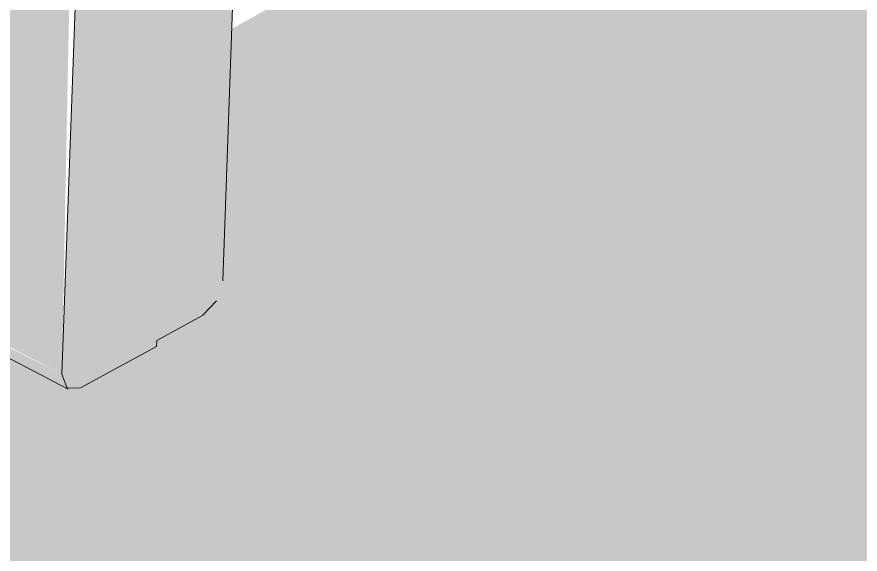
# Model space of a CAD drawing. Header units: inches. Extents: x 27328 to 120839, y -4075 to 4147.
# Drawn here: x 33518.41 to 33525.77, y 1840.37 to 1845.06 of the extents above; entities that cross this region are included whole.
import ezdxf

# ---------------------------------------------------------------- set-up
doc = ezdxf.new("R2010")
doc.units = ezdxf.units.IN
doc.header["$MEASUREMENT"] = 0
doc.layers.add('M-HVAC-DUCT', color=70, linetype='Continuous', lineweight=9)
doc.layers.add('S-BEAM', color=12, linetype='Continuous', lineweight=9)

# ---------------------------------------------------------------- blocks, each defined once
blk = doc.blocks.new('Trex - one-657139-Axon - Looking North East')
at = {"layer": 'S-BEAM'}
for points in [[(34124.3197, 2171.4649), (34125.1479, 2171.7599), (34125.7253, 2172.2817), (34125.9538, 2178.6346), (34125.1484, 2178.3587), (34124.552, 2177.9236)], [(34124.3197, 2171.4649), (34124.4483, 2177.9777), (34118.2771, 2174.6193)], [(34124.3643, 2171.3424), (34124.3197, 2171.4649), (34118.1841, 2174.5687)]]:
    blk.add_hatch(color=256, dxfattribs=at).paths.add_polyline_path(points, flags=0)
for p, q in [((34125.7253, 2172.2817), (34125.9538, 2178.6346)), ((34124.552, 2177.9236), (34124.3197, 2171.4649)), ((34118.1831, 2174.5682), (34124.3745, 2171.336)), ((34125.5473, 2171.9773), (34125.67, 2172.1049)), ((34125.1479, 2171.7599), (34125.5473, 2171.9773)), ((34125.146, 2171.707), (34125.1479, 2171.7599)), ((34124.4826, 2171.346), (34125.146, 2171.707))]:
    blk.add_line(p, q, dxfattribs=at)
blk.add_polyline3d([(34124.3197, 2171.4649, 0), (34124.3643, 2171.3424, 0), (34124.4826, 2171.346, 0)], dxfattribs=at)

msp = doc.modelspace()

# ---------------------------------------------------------------- hatches: boundary and pattern name
at = {"layer": 'M-HVAC-DUCT'}
h = msp.add_hatch(color=256, dxfattribs=at)
h.paths.add_polyline_path([(32891.467, 1498.7254), (33048.8012, 1584.3463), (33048.5594, 1588.364), (33045.685, 1586.5509), (33045.6107, 1584.4854), (33044.641, 1583.8239), (33043.9839, 1583.6848), (33041.9306, 1584.7567), (33029.3287, 1577.8987), (33029.1531, 1575.4961), (33028.2756, 1574.9179), (33027.6368, 1574.7692), (33025.5653, 1575.8507), (33012.9634, 1568.9927), (33012.8799, 1566.6734), (33011.9103, 1566.0119), (33011.2842, 1565.8566), (33009.1999, 1566.9447), (32996.598, 1560.0867), (32996.5146, 1557.7674), (32995.5449, 1557.1059), (32994.9188, 1556.9506), (32992.8345, 1558.0387), (32980.2326, 1551.1807), (32980.1492, 1548.8614), (32979.1795, 1548.1999), (32978.5535, 1548.0446), (32976.4691, 1549.1326), (32963.8672, 1542.2747), (32963.7528, 1539.9273), (32962.8141, 1539.2939), (32962.1881, 1539.1386), (32960.1038, 1540.2266), (32947.5019, 1533.3687), (32947.3328, 1530.972), (32946.4488, 1530.3879), (32945.8227, 1530.2325), (32943.7384, 1531.3206), (32914.7711, 1515.5567), (32914.4929, 1513.0613), (32913.718, 1512.5759), (32913.092, 1512.4205), (32911.0076, 1513.5086), (32898.4057, 1506.6507), (32898.3223, 1504.3314), (32897.3526, 1503.6699), (32896.7266, 1503.5145), (32894.6423, 1504.6026), (32891.467, 1502.8747), (32891.467, 1498.7711)], flags=0)
h.paths.add_polyline_path([(33088.5334, 1605.9685), (33245.8676, 1691.5895), (33245.6257, 1695.6071), (33242.0715, 1693.4786), (33241.9952, 1691.3575), (33241.0255, 1690.6959), (33240.3994, 1690.5406), (33238.3151, 1691.6287), (33225.7059, 1684.5679), (33225.6298, 1682.4514), (33224.6601, 1681.7899), (33224.0341, 1681.6346), (33221.9497, 1682.7227), (33209.3404, 1675.6573), (33209.2644, 1673.5454), (33208.2947, 1672.8839), (33207.6687, 1672.7286), (33205.5844, 1673.8167), (33192.9748, 1666.7466), (33192.899, 1664.6394), (33191.9294, 1663.9779), (33191.3033, 1663.8226), (33189.219, 1664.9107), (33176.6093, 1657.836), (33176.5337, 1655.7334), (33175.564, 1655.0719), (33174.7603, 1655.0094), (33172.8536, 1656.0047), (33160.2438, 1648.9254), (33160.1683, 1646.8274), (33159.1986, 1646.1659), (33158.4132, 1646.0938), (33156.4882, 1647.0987), (33143.8782, 1640.0147), (33143.8029, 1637.9214), (33142.8332, 1637.2599), (33142.0662, 1637.1782), (33140.1229, 1638.1927), (33127.5127, 1631.1041), (33127.4376, 1629.0154), (33126.4679, 1628.3539), (33125.7191, 1628.2626), (33123.7575, 1629.2867), (33111.1471, 1622.1934), (33111.0722, 1620.1094), (33110.1025, 1619.4479), (33109.3721, 1619.3471), (33107.3921, 1620.3807), (33094.7816, 1613.2828), (33094.7068, 1611.2034), (33093.7371, 1610.5419), (33093.025, 1610.4315), (33091.0268, 1611.4747), (33088.5334, 1609.8808), (33088.5334, 1606.3307)], flags=0)
h.paths.add_polyline_path([(33285.5998, 1713.2117), (33442.9339, 1798.8326), (33442.6921, 1802.8503), (33438.4579, 1800.4062), (33438.3797, 1798.2295), (33437.41, 1797.568), (33436.7839, 1797.4127), (33434.6996, 1798.5008), (33422.0924, 1791.4956), (33422.0143, 1789.3235), (33421.0446, 1788.662), (33420.4186, 1788.5067), (33418.3342, 1789.5948), (33405.7269, 1782.5849), (33405.6489, 1780.4175), (33404.6792, 1779.756), (33404.0532, 1779.6007), (33401.9689, 1780.6888), (33389.3613, 1773.6743), (33389.2835, 1771.5115), (33388.3138, 1770.85), (33387.6878, 1770.6947), (33385.6035, 1771.7828), (33372.9958, 1764.7637), (33372.9182, 1762.6055), (33371.9485, 1761.944), (33371.3224, 1761.7887), (33369.2381, 1762.8768), (33356.6302, 1755.853), (33356.5528, 1753.6995), (33355.5831, 1753.038), (33354.9571, 1752.8827), (33352.8727, 1753.9708), (33340.2647, 1746.9424), (33340.1874, 1744.7935), (33339.2177, 1744.132), (33338.5917, 1743.9767), (33336.5074, 1745.0647), (33323.8992, 1738.0317), (33323.822, 1735.8875), (33322.8524, 1735.226), (33322.2263, 1735.0707), (33320.142, 1736.1587), (33307.5336, 1729.1211), (33307.4567, 1726.9815), (33306.487, 1726.32), (33305.8609, 1726.1646), (33303.7766, 1727.2527), (33291.1681, 1720.2105), (33291.0913, 1718.0755), (33290.1216, 1717.414), (33289.4956, 1717.2586), (33287.4112, 1718.3467), (33285.5998, 1717.1362), (33285.5998, 1713.8903)], flags=0)
h.paths.add_polyline_path([(33482.6661, 1820.4548), (33640.0003, 1906.0758), (33639.7585, 1910.0934), (33634.8444, 1907.3339), (33634.7641, 1905.1016), (33633.7945, 1904.4401), (33633.1684, 1904.2847), (33631.0841, 1905.3728), (33618.4789, 1898.4232), (33618.3988, 1896.1956), (33617.4291, 1895.5341), (33616.803, 1895.3787), (33614.7187, 1896.4668), (33602.1133, 1889.5126), (33602.0334, 1887.2896), (33601.0637, 1886.6281), (33600.4377, 1886.4727), (33598.3533, 1887.5608), (33585.7478, 1880.602), (33585.668, 1878.3835), (33584.6983, 1877.722), (33584.0723, 1877.5667), (33581.988, 1878.6548), (33569.3823, 1871.6913), (33569.3026, 1869.4775), (33568.333, 1868.816), (33567.7069, 1868.6607), (33565.6226, 1869.7488), (33553.0167, 1862.7807), (33552.9373, 1860.5715), (33551.9676, 1859.91), (33551.3415, 1859.7547), (33549.2572, 1860.8428), (33536.6512, 1853.87), (33536.5719, 1851.6655), (33535.6022, 1851.004), (33534.9762, 1850.8487), (33532.8918, 1851.9368), (33520.2856, 1844.9594), (33520.2065, 1842.7595), (33519.2368, 1842.098), (33518.6108, 1841.9427), (33516.5265, 1843.0308), (33503.9201, 1836.0488), (33503.8411, 1833.8535), (33502.8715, 1833.192), (33502.2454, 1833.0367), (33500.1611, 1834.1248), (33487.5546, 1827.1381), (33487.4758, 1824.9475), (33486.5061, 1824.286), (33485.88, 1824.1307), (33483.7957, 1825.2188), (33482.6661, 1824.4765), (33482.6661, 1821.45)], flags=0)
h.paths.add_polyline_path([(33679.7325, 1927.6979), (33837.0667, 2013.3189), (33836.8249, 2017.3366), (33831.2309, 2014.2615), (33831.1486, 2011.9736), (33830.1789, 2011.3121), (33829.5529, 2011.1568), (33827.4686, 2012.2449), (33814.8654, 2005.3509), (33814.7832, 2003.0676), (33813.8136, 2002.4061), (33813.1875, 2002.2508), (33811.1032, 2003.3389), (33798.4998, 1996.4403), (33798.4179, 1994.1616), (33797.4482, 1993.5001), (33796.8221, 1993.3448), (33794.7378, 1994.4329), (33782.1343, 1987.5296), (33782.0525, 1985.2556), (33781.0828, 1984.5941), (33780.4568, 1984.4388), (33778.3724, 1985.5269), (33765.7688, 1978.619), (33765.6871, 1976.3496), (33764.7174, 1975.6881), (33764.0914, 1975.5328), (33762.0071, 1976.6209), (33749.4032, 1969.7083), (33749.3218, 1967.4436), (33748.3521, 1966.7821), (33747.726, 1966.6268), (33745.6417, 1967.7149), (33733.0377, 1960.7977), (33732.9564, 1958.5376), (33731.9867, 1957.8761), (33731.3607, 1957.7208), (33729.2763, 1958.8089), (33716.6721, 1951.8871), (33716.591, 1949.6316), (33715.6213, 1948.9701), (33714.9953, 1948.8148), (33712.911, 1949.9029), (33700.3066, 1942.9764), (33700.2256, 1940.7256), (33699.2559, 1940.0641), (33698.6299, 1939.9088), (33696.5456, 1940.9969), (33683.9411, 1934.0658), (33683.8603, 1931.8196), (33682.8906, 1931.1581), (33682.2645, 1931.0028), (33680.1802, 1932.0908), (33679.7325, 1931.7743), (33679.7325, 1929.0096)], flags=0)
h.paths.add_polyline_path([(33876.7989, 2034.9411), (33949.2731, 2074.3814), (33947.3679, 2075.0861), (33945.7431, 2075.3416), (33945.7062, 2074.3156), (33944.7366, 2073.6541), (33944.1105, 2073.4988), (33942.0262, 2074.5869), (33929.4242, 2067.7254), (33929.3409, 2065.4096), (33928.3712, 2064.7481), (33927.7451, 2064.5928), (33925.6608, 2065.6809), (33913.0586, 2058.8147), (33912.9755, 2056.5036), (33912.0058, 2055.8421), (33911.3798, 2055.6868), (33909.2954, 2056.7749), (33896.6931, 2049.9041), (33896.6101, 2047.5976), (33895.6404, 2046.9361), (33895.0144, 2046.7808), (33892.9301, 2047.8689), (33880.3275, 2040.9935), (33880.2447, 2038.6916), (33879.2751, 2038.0301), (33878.649, 2037.8748), (33876.7989, 2038.7392), (33876.7989, 2036.5693)], flags=0)
h = msp.add_hatch(color=256, dxfattribs=at)
h.paths.add_polyline_path([(32891.467, 1474.6391), (33050.2049, 1561.024), (33048.8012, 1584.3463), (32891.467, 1498.7254), (32891.467, 1474.678)], flags=0)
h.paths.add_polyline_path([(33088.5334, 1581.8823), (33247.2713, 1668.2671), (33245.8676, 1691.5895), (33088.5334, 1605.9685), (33088.5334, 1582.3592)], flags=0)
h.paths.add_polyline_path([(33285.5998, 1689.1254), (33444.3376, 1775.5102), (33442.9339, 1798.8326), (33285.5998, 1713.2117), (33285.5998, 1690.0403)], flags=0)
h.paths.add_polyline_path([(33482.6661, 1796.3685), (33641.404, 1882.7534), (33640.0003, 1906.0758), (33482.6661, 1820.4548), (33482.6661, 1797.7215)], flags=0)
h.paths.add_polyline_path([(33679.7325, 1903.6117), (33838.4704, 1989.9965), (33837.0667, 2013.3189), (33679.7325, 1927.6979), (33679.7325, 1905.4027)], flags=0)
h.paths.add_polyline_path([(33876.7989, 2010.8548), (33960.2449, 2056.266), (33960.0782, 2058.5895), (33959.5832, 2061), (33958.775, 2063.4244), (33957.4551, 2066.1569), (33956.3256, 2068.0217), (33954.759, 2070.0551), (33953.0257, 2071.8271), (33951.1783, 2073.284), (33949.2731, 2074.3814), (33876.7989, 2034.7984), (33876.7989, 2012.9434)], flags=0)

# ---------------------------------------------------------------- block references
at = {"layer": 'S-BEAM'}
msp.add_blockref('Trex - one-657139-Axon - Looking North East', (-605.5188, -329.5222), dxfattribs=at)

doc.saveas('drawing.dxf')
